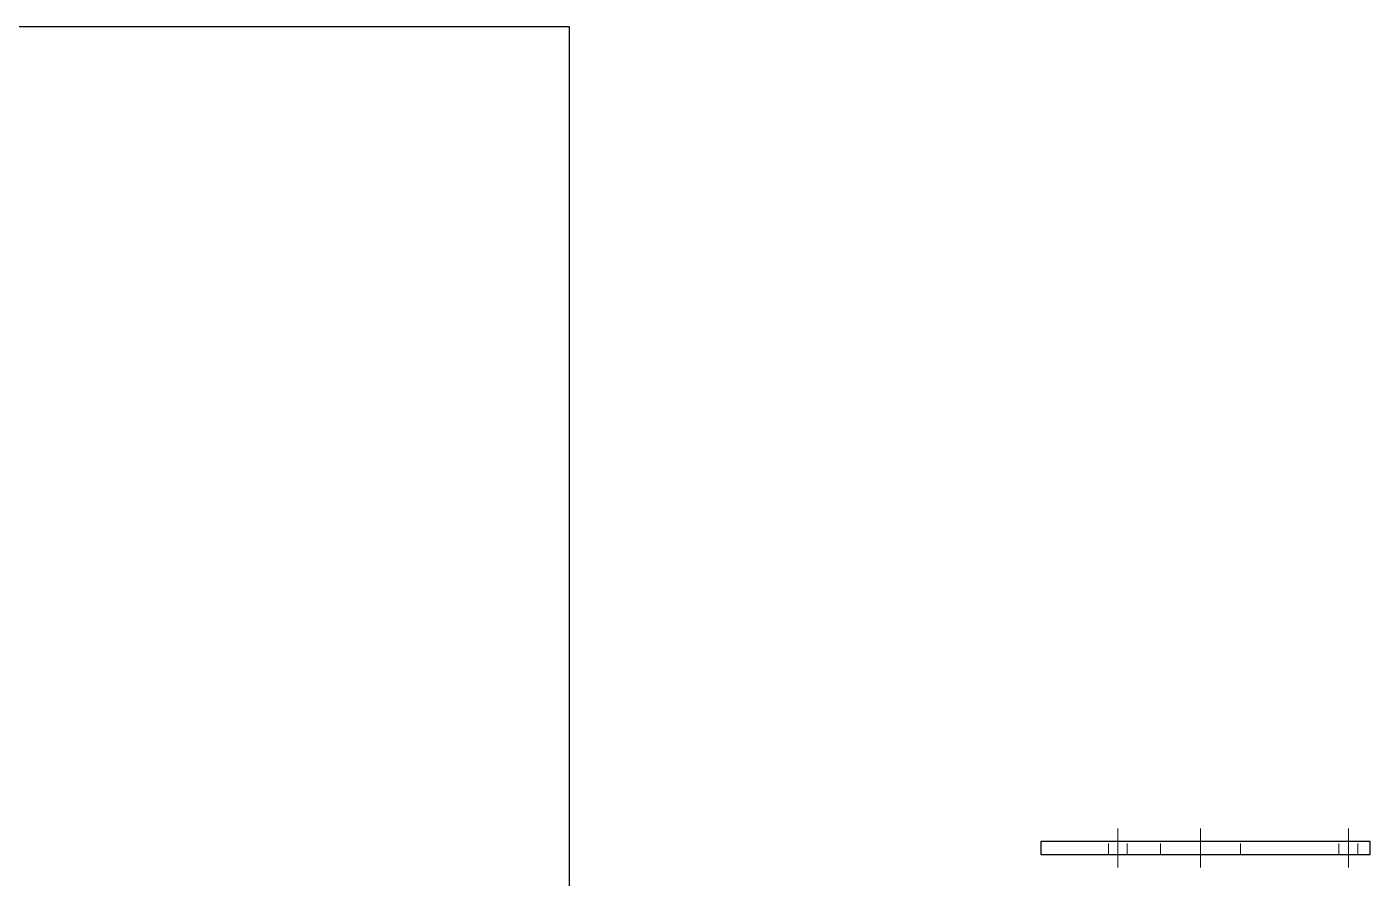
# Model space of a CAD drawing. Header units: millimetres. Extents: x 0 to 38884, y -3675 to 8056.
# Drawn here: x 28215 to 29141, y 7469 to 8056 of the extents above; entities that cross this region are included whole.
import ezdxf

# ---------------------------------------------------------------- set-up
doc = ezdxf.new("R2010")
doc.units = ezdxf.units.MM
doc.header["$LTSCALE"] = 2.4
doc.linetypes.add('CENTER2', pattern=[28.575, 19.05, -3.175, 3.175, -3.175])
doc.linetypes.add('HIDDEN2', pattern=[4.7625, 3.175, -1.5875])
doc.layers.add('03_かくれ線', color=6, linetype='HIDDEN2', lineweight=13)
doc.layers.add('04_中心線', color=1, linetype='CENTER2', lineweight=9)

msp = doc.modelspace()

# ---------------------------------------------------------------- linework, layer by layer
msp.add_lwpolyline([(28913.8119, 7485.6036), (29140.8119, 7485.6036), (29140.8119, 7494.6036), (28913.8119, 7494.6036)], close=True)
at = {"layer": '03_かくれ線'}
for p, q in [((28960.3119, 7485.6036), (28960.3119, 7494.6036)), ((28973.3119, 7485.6036), (28973.3119, 7494.6036)), ((28996.3119, 7485.6036), (28996.3119, 7494.6036)), ((29051.3119, 7485.6036), (29051.3119, 7494.6036)), ((29119.3119, 7485.6036), (29119.3119, 7494.6036)), ((29132.3119, 7485.6036), (29132.3119, 7494.6036))]:
    msp.add_line(p, q, dxfattribs=at)
at = {"layer": '04_中心線'}
for p, q in [((28966.8119, 7476.6036), (28966.8119, 7503.6036)), ((29023.8119, 7476.6036), (29023.8119, 7503.6036)), ((29125.8119, 7476.6036), (29125.8119, 7503.6036))]:
    msp.add_line(p, q, dxfattribs=at)
at = {"layer": 'Defpoints', "transparency": 33554508}
msp.add_lwpolyline([(24465.3738, 6385.6112), (28588.711, 6385.6112), (28588.711, 8056.1931), (24465.3738, 8056.1931)], close=True, dxfattribs=at)

doc.saveas('drawing.dxf')
